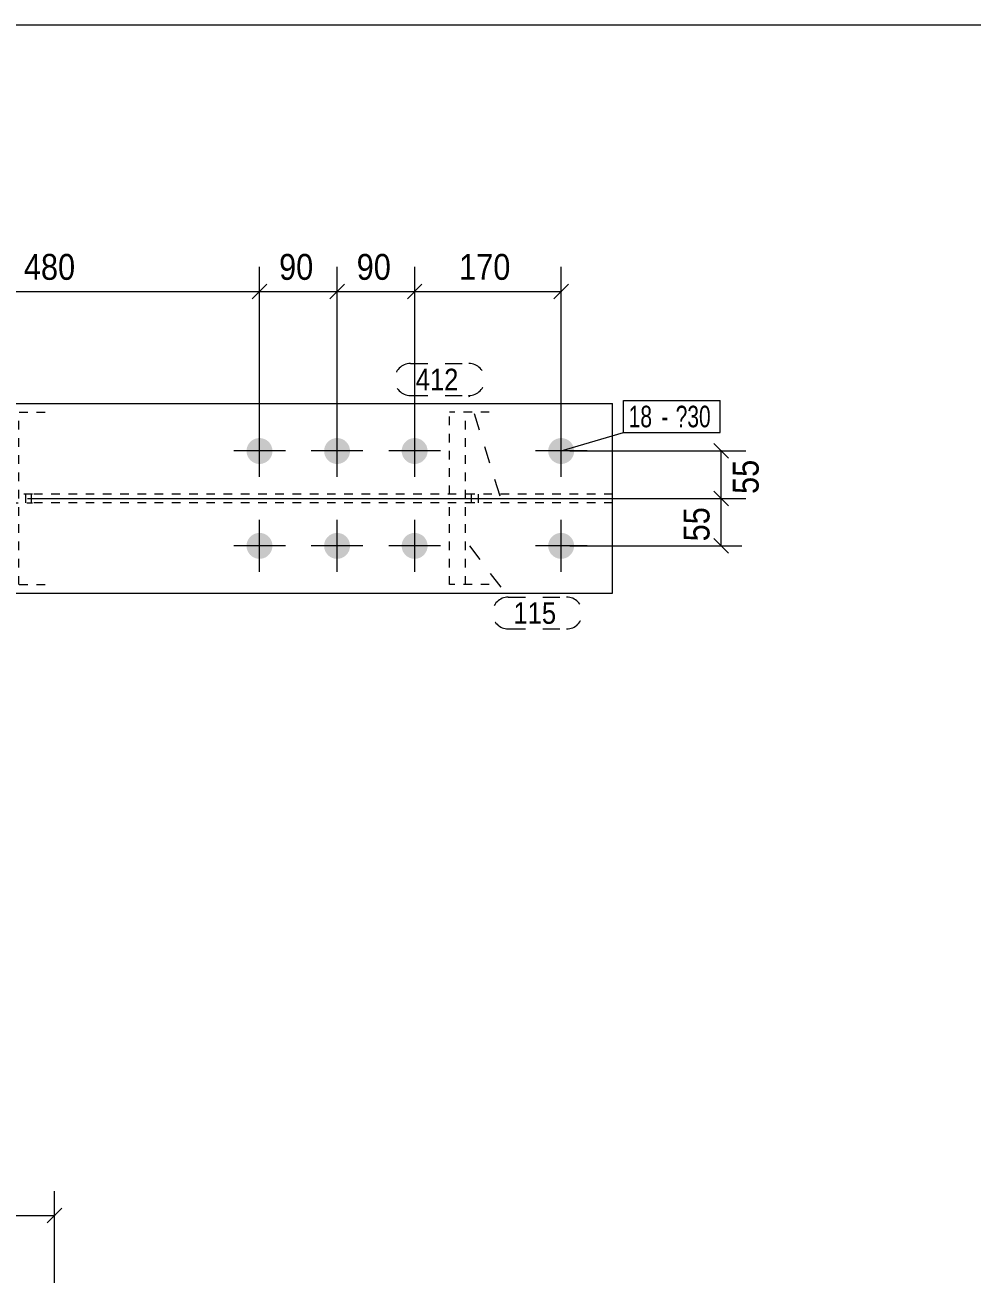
# Model space of a CAD drawing. Header units: millimetres. Extents: x 2 to 579, y 1 to 825.
# Drawn here: x 263.9 to 373.8, y 680 to 825 of the extents above; entities that cross this region are included whole.
import ezdxf

# ---------------------------------------------------------------- set-up
doc = ezdxf.new("R2010")
doc.units = ezdxf.units.MM
for name, pattern in [('XKITLINE00', [0]), ('XKITLINE01', [4, 1, -1, 1, -1]), ('XKITLINE02', [4, 2, -2]), ('XKITLINE03', [6, 3, -1, 1, -1])]:
    doc.linetypes.add(name, pattern=pattern)
for name, color, linetype, lineweight in [('Bolt', 3, 'Continuous', 0), ('BoltMark', 7, 'Continuous', 0), ('Dimensions', 7, 'Continuous', 0), ('DrawingSheet', 5, 'Continuous', 0), ('Part', 2, 'Continuous', 0), ('PartMark', 7, 'Continuous', 0)]:
    doc.layers.add(name, color=color, linetype=linetype, lineweight=lineweight)
doc.styles.add('ARIAL', font='ARIAL.TTF')
doc.styles.add('ARIAL_NARROW', font='ARIALN.TTF')

# ---------------------------------------------------------------- blocks, each defined once
blk = doc.blocks.new('*A104')
at = {"layer": 'Bolt'}
for points in [[(291.1, 774.1), (291.06, 774.1), (291.03, 774.1), (290.99, 774.11), (290.95, 774.11), (290.92, 774.11), (290.88, 774.12), (290.84, 774.13), (290.81, 774.13), (290.77, 774.14), (290.74, 774.15), (290.7, 774.16), (290.67, 774.17), (290.63, 774.19), (290.6, 774.2), (290.56, 774.21), (290.53, 774.23), (290.49, 774.24), (290.46, 774.26), (290.43, 774.28), (290.4, 774.29), (290.36, 774.31), (290.33, 774.33), (290.3, 774.35), (290.27, 774.37), (290.24, 774.39), (290.21, 774.42), (290.18, 774.44), (290.16, 774.46), (290.13, 774.49), (290.1, 774.51), (290.08, 774.54), (290.05, 774.56), (290.02, 774.59), (290, 774.62), (289.98, 774.65), (289.95, 774.68), (289.93, 774.7), (289.91, 774.73), (289.89, 774.77), (289.87, 774.8), (289.85, 774.83), (289.83, 774.86), (289.81, 774.89), (289.8, 774.92), (289.78, 774.96), (289.76, 774.99), (289.75, 775.02), (289.74, 775.06), (289.72, 775.09), (289.71, 775.13), (289.7, 775.16), (289.69, 775.2), (289.68, 775.23), (289.67, 775.27), (289.66, 775.31), (289.66, 775.34), (289.65, 775.38), (289.65, 775.41), (289.64, 775.45), (289.64, 775.49), (289.64, 775.52), (289.64, 775.56), (289.64, 775.6), (289.64, 775.64), (289.64, 775.67), (289.64, 775.71), (289.64, 775.75), (289.65, 775.78), (289.65, 775.82), (289.66, 775.85), (289.66, 775.89), (289.67, 775.93), (289.68, 775.96), (289.69, 776), (289.7, 776.03), (289.71, 776.07), (289.72, 776.1), (289.74, 776.14), (289.75, 776.17), (289.76, 776.21), (289.78, 776.24), (289.8, 776.27), (289.81, 776.31), (289.83, 776.34), (289.85, 776.37), (289.87, 776.4), (289.89, 776.43), (289.91, 776.46), (289.93, 776.49), (289.95, 776.52), (289.98, 776.55), (290, 776.58), (290.02, 776.61), (290.05, 776.63), (290.08, 776.66), (290.1, 776.68), (290.13, 776.71), (290.16, 776.73), (290.18, 776.76), (290.21, 776.78), (290.24, 776.8), (290.27, 776.82), (290.3, 776.85), (290.33, 776.87), (290.36, 776.89), (290.4, 776.9), (290.43, 776.92), (290.46, 776.94), (290.49, 776.95), (290.53, 776.97), (290.56, 776.98), (290.6, 777), (290.63, 777.01), (290.67, 777.02), (290.7, 777.03), (290.74, 777.04), (290.77, 777.05), (290.81, 777.06), (290.84, 777.07), (290.88, 777.08), (290.92, 777.08), (290.95, 777.09), (290.99, 777.09), (291.03, 777.09), (291.06, 777.1), (291.1, 777.1), (291.14, 777.1), (291.17, 777.1), (291.21, 777.1), (291.25, 777.09), (291.28, 777.09), (291.32, 777.09), (291.36, 777.08), (291.39, 777.08), (291.43, 777.07), (291.46, 777.06), (291.5, 777.05), (291.54, 777.04), (291.57, 777.03), (291.61, 777.02), (291.64, 777.01), (291.68, 777), (291.71, 776.98), (291.74, 776.97), (291.78, 776.95), (291.81, 776.94), (291.84, 776.92), (291.88, 776.9), (291.91, 776.89), (291.94, 776.87), (291.97, 776.85), (292, 776.82), (292.03, 776.8), (292.06, 776.78), (292.09, 776.76), (292.12, 776.73), (292.14, 776.71), (292.17, 776.68), (292.2, 776.66), (292.22, 776.63), (292.25, 776.61), (292.27, 776.58), (292.3, 776.55), (292.32, 776.52), (292.34, 776.49), (292.36, 776.46), (292.38, 776.43), (292.4, 776.4), (292.42, 776.37), (292.44, 776.34), (292.46, 776.31), (292.48, 776.27), (292.49, 776.24), (292.51, 776.21), (292.52, 776.17), (292.54, 776.14), (292.55, 776.1), (292.56, 776.07), (292.57, 776.03), (292.58, 776), (292.59, 775.96), (292.6, 775.93), (292.61, 775.89), (292.61, 775.85), (292.62, 775.82), (292.62, 775.78), (292.63, 775.75), (292.63, 775.71), (292.63, 775.67), (292.64, 775.64), (292.64, 775.6), (292.64, 775.56), (292.63, 775.52), (292.63, 775.49), (292.63, 775.45), (292.62, 775.41), (292.62, 775.38), (292.61, 775.34), (292.61, 775.31), (292.6, 775.27), (292.59, 775.23), (292.58, 775.2), (292.57, 775.16), (292.56, 775.13), (292.55, 775.09), (292.54, 775.06), (292.52, 775.02), (292.51, 774.99), (292.49, 774.96), (292.48, 774.92), (292.46, 774.89), (292.44, 774.86), (292.42, 774.83), (292.4, 774.8), (292.38, 774.77), (292.36, 774.73), (292.34, 774.7), (292.32, 774.68), (292.3, 774.65), (292.27, 774.62), (292.25, 774.59), (292.22, 774.56), (292.2, 774.54), (292.17, 774.51), (292.14, 774.49), (292.12, 774.46), (292.09, 774.44), (292.06, 774.42), (292.03, 774.39), (292, 774.37), (291.97, 774.35), (291.94, 774.33), (291.91, 774.31), (291.88, 774.29), (291.84, 774.28), (291.81, 774.26), (291.78, 774.24), (291.74, 774.23), (291.71, 774.21), (291.68, 774.2), (291.64, 774.19), (291.61, 774.17), (291.57, 774.16), (291.54, 774.15), (291.5, 774.14), (291.46, 774.13), (291.43, 774.13), (291.39, 774.12), (291.36, 774.11), (291.32, 774.11), (291.28, 774.11), (291.25, 774.1), (291.21, 774.1), (291.17, 774.1), (291.14, 774.1)], [(300.1, 774.1), (300.06, 774.1), (300.03, 774.1), (299.99, 774.11), (299.95, 774.11), (299.92, 774.11), (299.88, 774.12), (299.84, 774.13), (299.81, 774.13), (299.77, 774.14), (299.74, 774.15), (299.7, 774.16), (299.67, 774.17), (299.63, 774.19), (299.6, 774.2), (299.56, 774.21), (299.53, 774.23), (299.49, 774.24), (299.46, 774.26), (299.43, 774.28), (299.4, 774.29), (299.36, 774.31), (299.33, 774.33), (299.3, 774.35), (299.27, 774.37), (299.24, 774.39), (299.21, 774.42), (299.18, 774.44), (299.16, 774.46), (299.13, 774.49), (299.1, 774.51), (299.08, 774.54), (299.05, 774.56), (299.02, 774.59), (299, 774.62), (298.98, 774.65), (298.95, 774.68), (298.93, 774.7), (298.91, 774.73), (298.89, 774.77), (298.87, 774.8), (298.85, 774.83), (298.83, 774.86), (298.81, 774.89), (298.8, 774.92), (298.78, 774.96), (298.76, 774.99), (298.75, 775.02), (298.74, 775.06), (298.72, 775.09), (298.71, 775.13), (298.7, 775.16), (298.69, 775.2), (298.68, 775.23), (298.67, 775.27), (298.66, 775.31), (298.66, 775.34), (298.65, 775.38), (298.65, 775.41), (298.64, 775.45), (298.64, 775.49), (298.64, 775.52), (298.64, 775.56), (298.64, 775.6), (298.64, 775.64), (298.64, 775.67), (298.64, 775.71), (298.64, 775.75), (298.65, 775.78), (298.65, 775.82), (298.66, 775.85), (298.66, 775.89), (298.67, 775.93), (298.68, 775.96), (298.69, 776), (298.7, 776.03), (298.71, 776.07), (298.72, 776.1), (298.74, 776.14), (298.75, 776.17), (298.76, 776.21), (298.78, 776.24), (298.8, 776.27), (298.81, 776.31), (298.83, 776.34), (298.85, 776.37), (298.87, 776.4), (298.89, 776.43), (298.91, 776.46), (298.93, 776.49), (298.95, 776.52), (298.98, 776.55), (299, 776.58), (299.02, 776.61), (299.05, 776.63), (299.08, 776.66), (299.1, 776.68), (299.13, 776.71), (299.16, 776.73), (299.18, 776.76), (299.21, 776.78), (299.24, 776.8), (299.27, 776.82), (299.3, 776.85), (299.33, 776.87), (299.36, 776.89), (299.4, 776.9), (299.43, 776.92), (299.46, 776.94), (299.49, 776.95), (299.53, 776.97), (299.56, 776.98), (299.6, 777), (299.63, 777.01), (299.67, 777.02), (299.7, 777.03), (299.74, 777.04), (299.77, 777.05), (299.81, 777.06), (299.84, 777.07), (299.88, 777.08), (299.92, 777.08), (299.95, 777.09), (299.99, 777.09), (300.03, 777.09), (300.06, 777.1), (300.1, 777.1), (300.14, 777.1), (300.17, 777.1), (300.21, 777.1), (300.25, 777.09), (300.28, 777.09), (300.32, 777.09), (300.36, 777.08), (300.39, 777.08), (300.43, 777.07), (300.46, 777.06), (300.5, 777.05), (300.54, 777.04), (300.57, 777.03), (300.61, 777.02), (300.64, 777.01), (300.68, 777), (300.71, 776.98), (300.74, 776.97), (300.78, 776.95), (300.81, 776.94), (300.84, 776.92), (300.88, 776.9), (300.91, 776.89), (300.94, 776.87), (300.97, 776.85), (301, 776.82), (301.03, 776.8), (301.06, 776.78), (301.09, 776.76), (301.12, 776.73), (301.14, 776.71), (301.17, 776.68), (301.2, 776.66), (301.22, 776.63), (301.25, 776.61), (301.27, 776.58), (301.3, 776.55), (301.32, 776.52), (301.34, 776.49), (301.36, 776.46), (301.38, 776.43), (301.4, 776.4), (301.42, 776.37), (301.44, 776.34), (301.46, 776.31), (301.48, 776.27), (301.49, 776.24), (301.51, 776.21), (301.52, 776.17), (301.54, 776.14), (301.55, 776.1), (301.56, 776.07), (301.57, 776.03), (301.58, 776), (301.59, 775.96), (301.6, 775.93), (301.61, 775.89), (301.61, 775.85), (301.62, 775.82), (301.62, 775.78), (301.63, 775.75), (301.63, 775.71), (301.63, 775.67), (301.64, 775.64), (301.64, 775.6), (301.64, 775.56), (301.63, 775.52), (301.63, 775.49), (301.63, 775.45), (301.62, 775.41), (301.62, 775.38), (301.61, 775.34), (301.61, 775.31), (301.6, 775.27), (301.59, 775.23), (301.58, 775.2), (301.57, 775.16), (301.56, 775.13), (301.55, 775.09), (301.54, 775.06), (301.52, 775.02), (301.51, 774.99), (301.49, 774.96), (301.48, 774.92), (301.46, 774.89), (301.44, 774.86), (301.42, 774.83), (301.4, 774.8), (301.38, 774.77), (301.36, 774.73), (301.34, 774.7), (301.32, 774.68), (301.3, 774.65), (301.27, 774.62), (301.25, 774.59), (301.22, 774.56), (301.2, 774.54), (301.17, 774.51), (301.14, 774.49), (301.12, 774.46), (301.09, 774.44), (301.06, 774.42), (301.03, 774.39), (301, 774.37), (300.97, 774.35), (300.94, 774.33), (300.91, 774.31), (300.88, 774.29), (300.84, 774.28), (300.81, 774.26), (300.78, 774.24), (300.74, 774.23), (300.71, 774.21), (300.68, 774.2), (300.64, 774.19), (300.61, 774.17), (300.57, 774.16), (300.54, 774.15), (300.5, 774.14), (300.46, 774.13), (300.43, 774.13), (300.39, 774.12), (300.36, 774.11), (300.32, 774.11), (300.28, 774.11), (300.25, 774.1), (300.21, 774.1), (300.17, 774.1), (300.14, 774.1)], [(309.1, 774.1), (309.06, 774.1), (309.03, 774.1), (308.99, 774.11), (308.95, 774.11), (308.92, 774.11), (308.88, 774.12), (308.84, 774.13), (308.81, 774.13), (308.77, 774.14), (308.74, 774.15), (308.7, 774.16), (308.67, 774.17), (308.63, 774.19), (308.6, 774.2), (308.56, 774.21), (308.53, 774.23), (308.49, 774.24), (308.46, 774.26), (308.43, 774.28), (308.4, 774.29), (308.36, 774.31), (308.33, 774.33), (308.3, 774.35), (308.27, 774.37), (308.24, 774.39), (308.21, 774.42), (308.18, 774.44), (308.16, 774.46), (308.13, 774.49), (308.1, 774.51), (308.08, 774.54), (308.05, 774.56), (308.02, 774.59), (308, 774.62), (307.98, 774.65), (307.95, 774.68), (307.93, 774.7), (307.91, 774.73), (307.89, 774.77), (307.87, 774.8), (307.85, 774.83), (307.83, 774.86), (307.81, 774.89), (307.8, 774.92), (307.78, 774.96), (307.76, 774.99), (307.75, 775.02), (307.74, 775.06), (307.72, 775.09), (307.71, 775.13), (307.7, 775.16), (307.69, 775.2), (307.68, 775.23), (307.67, 775.27), (307.66, 775.31), (307.66, 775.34), (307.65, 775.38), (307.65, 775.41), (307.64, 775.45), (307.64, 775.49), (307.64, 775.52), (307.64, 775.56), (307.64, 775.6), (307.64, 775.64), (307.64, 775.67), (307.64, 775.71), (307.64, 775.75), (307.65, 775.78), (307.65, 775.82), (307.66, 775.85), (307.66, 775.89), (307.67, 775.93), (307.68, 775.96), (307.69, 776), (307.7, 776.03), (307.71, 776.07), (307.72, 776.1), (307.74, 776.14), (307.75, 776.17), (307.76, 776.21), (307.78, 776.24), (307.8, 776.27), (307.81, 776.31), (307.83, 776.34), (307.85, 776.37), (307.87, 776.4), (307.89, 776.43), (307.91, 776.46), (307.93, 776.49), (307.95, 776.52), (307.98, 776.55), (308, 776.58), (308.02, 776.61), (308.05, 776.63), (308.08, 776.66), (308.1, 776.68), (308.13, 776.71), (308.16, 776.73), (308.18, 776.76), (308.21, 776.78), (308.24, 776.8), (308.27, 776.82), (308.3, 776.85), (308.33, 776.87), (308.36, 776.89), (308.4, 776.9), (308.43, 776.92), (308.46, 776.94), (308.49, 776.95), (308.53, 776.97), (308.56, 776.98), (308.6, 777), (308.63, 777.01), (308.67, 777.02), (308.7, 777.03), (308.74, 777.04), (308.77, 777.05), (308.81, 777.06), (308.84, 777.07), (308.88, 777.08), (308.92, 777.08), (308.95, 777.09), (308.99, 777.09), (309.03, 777.09), (309.06, 777.1), (309.1, 777.1), (309.14, 777.1), (309.17, 777.1), (309.21, 777.1), (309.25, 777.09), (309.28, 777.09), (309.32, 777.09), (309.36, 777.08), (309.39, 777.08), (309.43, 777.07), (309.46, 777.06), (309.5, 777.05), (309.54, 777.04), (309.57, 777.03), (309.61, 777.02), (309.64, 777.01), (309.68, 777), (309.71, 776.98), (309.74, 776.97), (309.78, 776.95), (309.81, 776.94), (309.84, 776.92), (309.88, 776.9), (309.91, 776.89), (309.94, 776.87), (309.97, 776.85), (310, 776.82), (310.03, 776.8), (310.06, 776.78), (310.09, 776.76), (310.12, 776.73), (310.14, 776.71), (310.17, 776.68), (310.2, 776.66), (310.22, 776.63), (310.25, 776.61), (310.27, 776.58), (310.3, 776.55), (310.32, 776.52), (310.34, 776.49), (310.36, 776.46), (310.38, 776.43), (310.4, 776.4), (310.42, 776.37), (310.44, 776.34), (310.46, 776.31), (310.48, 776.27), (310.49, 776.24), (310.51, 776.21), (310.52, 776.17), (310.54, 776.14), (310.55, 776.1), (310.56, 776.07), (310.57, 776.03), (310.58, 776), (310.59, 775.96), (310.6, 775.93), (310.61, 775.89), (310.61, 775.85), (310.62, 775.82), (310.62, 775.78), (310.63, 775.75), (310.63, 775.71), (310.63, 775.67), (310.64, 775.64), (310.64, 775.6), (310.64, 775.56), (310.63, 775.52), (310.63, 775.49), (310.63, 775.45), (310.62, 775.41), (310.62, 775.38), (310.61, 775.34), (310.61, 775.31), (310.6, 775.27), (310.59, 775.23), (310.58, 775.2), (310.57, 775.16), (310.56, 775.13), (310.55, 775.09), (310.54, 775.06), (310.52, 775.02), (310.51, 774.99), (310.49, 774.96), (310.48, 774.92), (310.46, 774.89), (310.44, 774.86), (310.42, 774.83), (310.4, 774.8), (310.38, 774.77), (310.36, 774.73), (310.34, 774.7), (310.32, 774.68), (310.3, 774.65), (310.27, 774.62), (310.25, 774.59), (310.22, 774.56), (310.2, 774.54), (310.17, 774.51), (310.14, 774.49), (310.12, 774.46), (310.09, 774.44), (310.06, 774.42), (310.03, 774.39), (310, 774.37), (309.97, 774.35), (309.94, 774.33), (309.91, 774.31), (309.88, 774.29), (309.84, 774.28), (309.81, 774.26), (309.78, 774.24), (309.74, 774.23), (309.71, 774.21), (309.68, 774.2), (309.64, 774.19), (309.61, 774.17), (309.57, 774.16), (309.54, 774.15), (309.5, 774.14), (309.46, 774.13), (309.43, 774.13), (309.39, 774.12), (309.36, 774.11), (309.32, 774.11), (309.28, 774.11), (309.25, 774.1), (309.21, 774.1), (309.17, 774.1), (309.14, 774.1)], [(326.1, 774.1), (326.06, 774.1), (326.03, 774.1), (325.99, 774.11), (325.95, 774.11), (325.92, 774.11), (325.88, 774.12), (325.84, 774.13), (325.81, 774.13), (325.77, 774.14), (325.74, 774.15), (325.7, 774.16), (325.67, 774.17), (325.63, 774.19), (325.6, 774.2), (325.56, 774.21), (325.53, 774.23), (325.49, 774.24), (325.46, 774.26), (325.43, 774.28), (325.4, 774.29), (325.36, 774.31), (325.33, 774.33), (325.3, 774.35), (325.27, 774.37), (325.24, 774.39), (325.21, 774.42), (325.18, 774.44), (325.16, 774.46), (325.13, 774.49), (325.1, 774.51), (325.08, 774.54), (325.05, 774.56), (325.02, 774.59), (325, 774.62), (324.98, 774.65), (324.95, 774.68), (324.93, 774.7), (324.91, 774.73), (324.89, 774.77), (324.87, 774.8), (324.85, 774.83), (324.83, 774.86), (324.81, 774.89), (324.8, 774.92), (324.78, 774.96), (324.76, 774.99), (324.75, 775.02), (324.74, 775.06), (324.72, 775.09), (324.71, 775.13), (324.7, 775.16), (324.69, 775.2), (324.68, 775.23), (324.67, 775.27), (324.66, 775.31), (324.66, 775.34), (324.65, 775.38), (324.65, 775.41), (324.64, 775.45), (324.64, 775.49), (324.64, 775.52), (324.64, 775.56), (324.64, 775.6), (324.64, 775.64), (324.64, 775.67), (324.64, 775.71), (324.64, 775.75), (324.65, 775.78), (324.65, 775.82), (324.66, 775.85), (324.66, 775.89), (324.67, 775.93), (324.68, 775.96), (324.69, 776), (324.7, 776.03), (324.71, 776.07), (324.72, 776.1), (324.74, 776.14), (324.75, 776.17), (324.76, 776.21), (324.78, 776.24), (324.8, 776.27), (324.81, 776.31), (324.83, 776.34), (324.85, 776.37), (324.87, 776.4), (324.89, 776.43), (324.91, 776.46), (324.93, 776.49), (324.95, 776.52), (324.98, 776.55), (325, 776.58), (325.02, 776.61), (325.05, 776.63), (325.08, 776.66), (325.1, 776.68), (325.13, 776.71), (325.16, 776.73), (325.18, 776.76), (325.21, 776.78), (325.24, 776.8), (325.27, 776.82), (325.3, 776.85), (325.33, 776.87), (325.36, 776.89), (325.4, 776.9), (325.43, 776.92), (325.46, 776.94), (325.49, 776.95), (325.53, 776.97), (325.56, 776.98), (325.6, 777), (325.63, 777.01), (325.67, 777.02), (325.7, 777.03), (325.74, 777.04), (325.77, 777.05), (325.81, 777.06), (325.84, 777.07), (325.88, 777.08), (325.92, 777.08), (325.95, 777.09), (325.99, 777.09), (326.03, 777.09), (326.06, 777.1), (326.1, 777.1), (326.14, 777.1), (326.17, 777.1), (326.21, 777.1), (326.25, 777.09), (326.28, 777.09), (326.32, 777.09), (326.36, 777.08), (326.39, 777.08), (326.43, 777.07), (326.46, 777.06), (326.5, 777.05), (326.54, 777.04), (326.57, 777.03), (326.61, 777.02), (326.64, 777.01), (326.68, 777), (326.71, 776.98), (326.74, 776.97), (326.78, 776.95), (326.81, 776.94), (326.84, 776.92), (326.88, 776.9), (326.91, 776.89), (326.94, 776.87), (326.97, 776.85), (327, 776.82), (327.03, 776.8), (327.06, 776.78), (327.09, 776.76), (327.12, 776.73), (327.14, 776.71), (327.17, 776.68), (327.2, 776.66), (327.22, 776.63), (327.25, 776.61), (327.27, 776.58), (327.3, 776.55), (327.32, 776.52), (327.34, 776.49), (327.36, 776.46), (327.38, 776.43), (327.4, 776.4), (327.42, 776.37), (327.44, 776.34), (327.46, 776.31), (327.48, 776.27), (327.49, 776.24), (327.51, 776.21), (327.52, 776.17), (327.54, 776.14), (327.55, 776.1), (327.56, 776.07), (327.57, 776.03), (327.58, 776), (327.59, 775.96), (327.6, 775.93), (327.61, 775.89), (327.61, 775.85), (327.62, 775.82), (327.62, 775.78), (327.63, 775.75), (327.63, 775.71), (327.63, 775.67), (327.64, 775.64), (327.64, 775.6), (327.64, 775.56), (327.63, 775.52), (327.63, 775.49), (327.63, 775.45), (327.62, 775.41), (327.62, 775.38), (327.61, 775.34), (327.61, 775.31), (327.6, 775.27), (327.59, 775.23), (327.58, 775.2), (327.57, 775.16), (327.56, 775.13), (327.55, 775.09), (327.54, 775.06), (327.52, 775.02), (327.51, 774.99), (327.49, 774.96), (327.48, 774.92), (327.46, 774.89), (327.44, 774.86), (327.42, 774.83), (327.4, 774.8), (327.38, 774.77), (327.36, 774.73), (327.34, 774.7), (327.32, 774.68), (327.3, 774.65), (327.27, 774.62), (327.25, 774.59), (327.22, 774.56), (327.2, 774.54), (327.17, 774.51), (327.14, 774.49), (327.12, 774.46), (327.09, 774.44), (327.06, 774.42), (327.03, 774.39), (327, 774.37), (326.97, 774.35), (326.94, 774.33), (326.91, 774.31), (326.88, 774.29), (326.84, 774.28), (326.81, 774.26), (326.78, 774.24), (326.74, 774.23), (326.71, 774.21), (326.68, 774.2), (326.64, 774.19), (326.61, 774.17), (326.57, 774.16), (326.54, 774.15), (326.5, 774.14), (326.46, 774.13), (326.43, 774.13), (326.39, 774.12), (326.36, 774.11), (326.32, 774.11), (326.28, 774.11), (326.25, 774.1), (326.21, 774.1), (326.17, 774.1), (326.14, 774.1)], [(291.1, 763.1), (291.06, 763.1), (291.03, 763.1), (290.99, 763.11), (290.95, 763.11), (290.92, 763.11), (290.88, 763.12), (290.84, 763.13), (290.81, 763.13), (290.77, 763.14), (290.74, 763.15), (290.7, 763.16), (290.67, 763.17), (290.63, 763.19), (290.6, 763.2), (290.56, 763.21), (290.53, 763.23), (290.49, 763.24), (290.46, 763.26), (290.43, 763.28), (290.4, 763.29), (290.36, 763.31), (290.33, 763.33), (290.3, 763.35), (290.27, 763.37), (290.24, 763.39), (290.21, 763.42), (290.18, 763.44), (290.16, 763.46), (290.13, 763.49), (290.1, 763.51), (290.08, 763.54), (290.05, 763.56), (290.02, 763.59), (290, 763.62), (289.98, 763.65), (289.95, 763.68), (289.93, 763.7), (289.91, 763.73), (289.89, 763.77), (289.87, 763.8), (289.85, 763.83), (289.83, 763.86), (289.81, 763.89), (289.8, 763.92), (289.78, 763.96), (289.76, 763.99), (289.75, 764.02), (289.74, 764.06), (289.72, 764.09), (289.71, 764.13), (289.7, 764.16), (289.69, 764.2), (289.68, 764.23), (289.67, 764.27), (289.66, 764.31), (289.66, 764.34), (289.65, 764.38), (289.65, 764.41), (289.64, 764.45), (289.64, 764.49), (289.64, 764.52), (289.64, 764.56), (289.64, 764.6), (289.64, 764.64), (289.64, 764.67), (289.64, 764.71), (289.64, 764.75), (289.65, 764.78), (289.65, 764.82), (289.66, 764.85), (289.66, 764.89), (289.67, 764.93), (289.68, 764.96), (289.69, 765), (289.7, 765.03), (289.71, 765.07), (289.72, 765.1), (289.74, 765.14), (289.75, 765.17), (289.76, 765.21), (289.78, 765.24), (289.8, 765.27), (289.81, 765.31), (289.83, 765.34), (289.85, 765.37), (289.87, 765.4), (289.89, 765.43), (289.91, 765.46), (289.93, 765.49), (289.95, 765.52), (289.98, 765.55), (290, 765.58), (290.02, 765.61), (290.05, 765.63), (290.08, 765.66), (290.1, 765.68), (290.13, 765.71), (290.16, 765.73), (290.18, 765.76), (290.21, 765.78), (290.24, 765.8), (290.27, 765.82), (290.3, 765.85), (290.33, 765.87), (290.36, 765.89), (290.4, 765.9), (290.43, 765.92), (290.46, 765.94), (290.49, 765.95), (290.53, 765.97), (290.56, 765.98), (290.6, 766), (290.63, 766.01), (290.67, 766.02), (290.7, 766.03), (290.74, 766.04), (290.77, 766.05), (290.81, 766.06), (290.84, 766.07), (290.88, 766.08), (290.92, 766.08), (290.95, 766.09), (290.99, 766.09), (291.03, 766.09), (291.06, 766.1), (291.1, 766.1), (291.14, 766.1), (291.17, 766.1), (291.21, 766.1), (291.25, 766.09), (291.28, 766.09), (291.32, 766.09), (291.36, 766.08), (291.39, 766.08), (291.43, 766.07), (291.46, 766.06), (291.5, 766.05), (291.54, 766.04), (291.57, 766.03), (291.61, 766.02), (291.64, 766.01), (291.68, 766), (291.71, 765.98), (291.74, 765.97), (291.78, 765.95), (291.81, 765.94), (291.84, 765.92), (291.88, 765.9), (291.91, 765.89), (291.94, 765.87), (291.97, 765.85), (292, 765.82), (292.03, 765.8), (292.06, 765.78), (292.09, 765.76), (292.12, 765.73), (292.14, 765.71), (292.17, 765.68), (292.2, 765.66), (292.22, 765.63), (292.25, 765.61), (292.27, 765.58), (292.3, 765.55), (292.32, 765.52), (292.34, 765.49), (292.36, 765.46), (292.38, 765.43), (292.4, 765.4), (292.42, 765.37), (292.44, 765.34), (292.46, 765.31), (292.48, 765.27), (292.49, 765.24), (292.51, 765.21), (292.52, 765.17), (292.54, 765.14), (292.55, 765.1), (292.56, 765.07), (292.57, 765.03), (292.58, 765), (292.59, 764.96), (292.6, 764.93), (292.61, 764.89), (292.61, 764.85), (292.62, 764.82), (292.62, 764.78), (292.63, 764.75), (292.63, 764.71), (292.63, 764.67), (292.64, 764.64), (292.64, 764.6), (292.64, 764.56), (292.63, 764.52), (292.63, 764.49), (292.63, 764.45), (292.62, 764.41), (292.62, 764.38), (292.61, 764.34), (292.61, 764.31), (292.6, 764.27), (292.59, 764.23), (292.58, 764.2), (292.57, 764.16), (292.56, 764.13), (292.55, 764.09), (292.54, 764.06), (292.52, 764.02), (292.51, 763.99), (292.49, 763.96), (292.48, 763.92), (292.46, 763.89), (292.44, 763.86), (292.42, 763.83), (292.4, 763.8), (292.38, 763.77), (292.36, 763.73), (292.34, 763.7), (292.32, 763.68), (292.3, 763.65), (292.27, 763.62), (292.25, 763.59), (292.22, 763.56), (292.2, 763.54), (292.17, 763.51), (292.14, 763.49), (292.12, 763.46), (292.09, 763.44), (292.06, 763.42), (292.03, 763.39), (292, 763.37), (291.97, 763.35), (291.94, 763.33), (291.91, 763.31), (291.88, 763.29), (291.84, 763.28), (291.81, 763.26), (291.78, 763.24), (291.74, 763.23), (291.71, 763.21), (291.68, 763.2), (291.64, 763.19), (291.61, 763.17), (291.57, 763.16), (291.54, 763.15), (291.5, 763.14), (291.46, 763.13), (291.43, 763.13), (291.39, 763.12), (291.36, 763.11), (291.32, 763.11), (291.28, 763.11), (291.25, 763.1), (291.21, 763.1), (291.17, 763.1), (291.14, 763.1)], [(300.1, 763.1), (300.06, 763.1), (300.03, 763.1), (299.99, 763.11), (299.95, 763.11), (299.92, 763.11), (299.88, 763.12), (299.84, 763.13), (299.81, 763.13), (299.77, 763.14), (299.74, 763.15), (299.7, 763.16), (299.67, 763.17), (299.63, 763.19), (299.6, 763.2), (299.56, 763.21), (299.53, 763.23), (299.49, 763.24), (299.46, 763.26), (299.43, 763.28), (299.4, 763.29), (299.36, 763.31), (299.33, 763.33), (299.3, 763.35), (299.27, 763.37), (299.24, 763.39), (299.21, 763.42), (299.18, 763.44), (299.16, 763.46), (299.13, 763.49), (299.1, 763.51), (299.08, 763.54), (299.05, 763.56), (299.02, 763.59), (299, 763.62), (298.98, 763.65), (298.95, 763.68), (298.93, 763.7), (298.91, 763.73), (298.89, 763.77), (298.87, 763.8), (298.85, 763.83), (298.83, 763.86), (298.81, 763.89), (298.8, 763.92), (298.78, 763.96), (298.76, 763.99), (298.75, 764.02), (298.74, 764.06), (298.72, 764.09), (298.71, 764.13), (298.7, 764.16), (298.69, 764.2), (298.68, 764.23), (298.67, 764.27), (298.66, 764.31), (298.66, 764.34), (298.65, 764.38), (298.65, 764.41), (298.64, 764.45), (298.64, 764.49), (298.64, 764.52), (298.64, 764.56), (298.64, 764.6), (298.64, 764.64), (298.64, 764.67), (298.64, 764.71), (298.64, 764.75), (298.65, 764.78), (298.65, 764.82), (298.66, 764.85), (298.66, 764.89), (298.67, 764.93), (298.68, 764.96), (298.69, 765), (298.7, 765.03), (298.71, 765.07), (298.72, 765.1), (298.74, 765.14), (298.75, 765.17), (298.76, 765.21), (298.78, 765.24), (298.8, 765.27), (298.81, 765.31), (298.83, 765.34), (298.85, 765.37), (298.87, 765.4), (298.89, 765.43), (298.91, 765.46), (298.93, 765.49), (298.95, 765.52), (298.98, 765.55), (299, 765.58), (299.02, 765.61), (299.05, 765.63), (299.08, 765.66), (299.1, 765.68), (299.13, 765.71), (299.16, 765.73), (299.18, 765.76), (299.21, 765.78), (299.24, 765.8), (299.27, 765.82), (299.3, 765.85), (299.33, 765.87), (299.36, 765.89), (299.4, 765.9), (299.43, 765.92), (299.46, 765.94), (299.49, 765.95), (299.53, 765.97), (299.56, 765.98), (299.6, 766), (299.63, 766.01), (299.67, 766.02), (299.7, 766.03), (299.74, 766.04), (299.77, 766.05), (299.81, 766.06), (299.84, 766.07), (299.88, 766.08), (299.92, 766.08), (299.95, 766.09), (299.99, 766.09), (300.03, 766.09), (300.06, 766.1), (300.1, 766.1), (300.14, 766.1), (300.17, 766.1), (300.21, 766.1), (300.25, 766.09), (300.28, 766.09), (300.32, 766.09), (300.36, 766.08), (300.39, 766.08), (300.43, 766.07), (300.46, 766.06), (300.5, 766.05), (300.54, 766.04), (300.57, 766.03), (300.61, 766.02), (300.64, 766.01), (300.68, 766), (300.71, 765.98), (300.74, 765.97), (300.78, 765.95), (300.81, 765.94), (300.84, 765.92), (300.88, 765.9), (300.91, 765.89), (300.94, 765.87), (300.97, 765.85), (301, 765.82), (301.03, 765.8), (301.06, 765.78), (301.09, 765.76), (301.12, 765.73), (301.14, 765.71), (301.17, 765.68), (301.2, 765.66), (301.22, 765.63), (301.25, 765.61), (301.27, 765.58), (301.3, 765.55), (301.32, 765.52), (301.34, 765.49), (301.36, 765.46), (301.38, 765.43), (301.4, 765.4), (301.42, 765.37), (301.44, 765.34), (301.46, 765.31), (301.48, 765.27), (301.49, 765.24), (301.51, 765.21), (301.52, 765.17), (301.54, 765.14), (301.55, 765.1), (301.56, 765.07), (301.57, 765.03), (301.58, 765), (301.59, 764.96), (301.6, 764.93), (301.61, 764.89), (301.61, 764.85), (301.62, 764.82), (301.62, 764.78), (301.63, 764.75), (301.63, 764.71), (301.63, 764.67), (301.64, 764.64), (301.64, 764.6), (301.64, 764.56), (301.63, 764.52), (301.63, 764.49), (301.63, 764.45), (301.62, 764.41), (301.62, 764.38), (301.61, 764.34), (301.61, 764.31), (301.6, 764.27), (301.59, 764.23), (301.58, 764.2), (301.57, 764.16), (301.56, 764.13), (301.55, 764.09), (301.54, 764.06), (301.52, 764.02), (301.51, 763.99), (301.49, 763.96), (301.48, 763.92), (301.46, 763.89), (301.44, 763.86), (301.42, 763.83), (301.4, 763.8), (301.38, 763.77), (301.36, 763.73), (301.34, 763.7), (301.32, 763.68), (301.3, 763.65), (301.27, 763.62), (301.25, 763.59), (301.22, 763.56), (301.2, 763.54), (301.17, 763.51), (301.14, 763.49), (301.12, 763.46), (301.09, 763.44), (301.06, 763.42), (301.03, 763.39), (301, 763.37), (300.97, 763.35), (300.94, 763.33), (300.91, 763.31), (300.88, 763.29), (300.84, 763.28), (300.81, 763.26), (300.78, 763.24), (300.74, 763.23), (300.71, 763.21), (300.68, 763.2), (300.64, 763.19), (300.61, 763.17), (300.57, 763.16), (300.54, 763.15), (300.5, 763.14), (300.46, 763.13), (300.43, 763.13), (300.39, 763.12), (300.36, 763.11), (300.32, 763.11), (300.28, 763.11), (300.25, 763.1), (300.21, 763.1), (300.17, 763.1), (300.14, 763.1)], [(309.1, 763.1), (309.06, 763.1), (309.03, 763.1), (308.99, 763.11), (308.95, 763.11), (308.92, 763.11), (308.88, 763.12), (308.84, 763.13), (308.81, 763.13), (308.77, 763.14), (308.74, 763.15), (308.7, 763.16), (308.67, 763.17), (308.63, 763.19), (308.6, 763.2), (308.56, 763.21), (308.53, 763.23), (308.49, 763.24), (308.46, 763.26), (308.43, 763.28), (308.4, 763.29), (308.36, 763.31), (308.33, 763.33), (308.3, 763.35), (308.27, 763.37), (308.24, 763.39), (308.21, 763.42), (308.18, 763.44), (308.16, 763.46), (308.13, 763.49), (308.1, 763.51), (308.08, 763.54), (308.05, 763.56), (308.02, 763.59), (308, 763.62), (307.98, 763.65), (307.95, 763.68), (307.93, 763.7), (307.91, 763.73), (307.89, 763.77), (307.87, 763.8), (307.85, 763.83), (307.83, 763.86), (307.81, 763.89), (307.8, 763.92), (307.78, 763.96), (307.76, 763.99), (307.75, 764.02), (307.74, 764.06), (307.72, 764.09), (307.71, 764.13), (307.7, 764.16), (307.69, 764.2), (307.68, 764.23), (307.67, 764.27), (307.66, 764.31), (307.66, 764.34), (307.65, 764.38), (307.65, 764.41), (307.64, 764.45), (307.64, 764.49), (307.64, 764.52), (307.64, 764.56), (307.64, 764.6), (307.64, 764.64), (307.64, 764.67), (307.64, 764.71), (307.64, 764.75), (307.65, 764.78), (307.65, 764.82), (307.66, 764.85), (307.66, 764.89), (307.67, 764.93), (307.68, 764.96), (307.69, 765), (307.7, 765.03), (307.71, 765.07), (307.72, 765.1), (307.74, 765.14), (307.75, 765.17), (307.76, 765.21), (307.78, 765.24), (307.8, 765.27), (307.81, 765.31), (307.83, 765.34), (307.85, 765.37), (307.87, 765.4), (307.89, 765.43), (307.91, 765.46), (307.93, 765.49), (307.95, 765.52), (307.98, 765.55), (308, 765.58), (308.02, 765.61), (308.05, 765.63), (308.08, 765.66), (308.1, 765.68), (308.13, 765.71), (308.16, 765.73), (308.18, 765.76), (308.21, 765.78), (308.24, 765.8), (308.27, 765.82), (308.3, 765.85), (308.33, 765.87), (308.36, 765.89), (308.4, 765.9), (308.43, 765.92), (308.46, 765.94), (308.49, 765.95), (308.53, 765.97), (308.56, 765.98), (308.6, 766), (308.63, 766.01), (308.67, 766.02), (308.7, 766.03), (308.74, 766.04), (308.77, 766.05), (308.81, 766.06), (308.84, 766.07), (308.88, 766.08), (308.92, 766.08), (308.95, 766.09), (308.99, 766.09), (309.03, 766.09), (309.06, 766.1), (309.1, 766.1), (309.14, 766.1), (309.17, 766.1), (309.21, 766.1), (309.25, 766.09), (309.28, 766.09), (309.32, 766.09), (309.36, 766.08), (309.39, 766.08), (309.43, 766.07), (309.46, 766.06), (309.5, 766.05), (309.54, 766.04), (309.57, 766.03), (309.61, 766.02), (309.64, 766.01), (309.68, 766), (309.71, 765.98), (309.74, 765.97), (309.78, 765.95), (309.81, 765.94), (309.84, 765.92), (309.88, 765.9), (309.91, 765.89), (309.94, 765.87), (309.97, 765.85), (310, 765.82), (310.03, 765.8), (310.06, 765.78), (310.09, 765.76), (310.12, 765.73), (310.14, 765.71), (310.17, 765.68), (310.2, 765.66), (310.22, 765.63), (310.25, 765.61), (310.27, 765.58), (310.3, 765.55), (310.32, 765.52), (310.34, 765.49), (310.36, 765.46), (310.38, 765.43), (310.4, 765.4), (310.42, 765.37), (310.44, 765.34), (310.46, 765.31), (310.48, 765.27), (310.49, 765.24), (310.51, 765.21), (310.52, 765.17), (310.54, 765.14), (310.55, 765.1), (310.56, 765.07), (310.57, 765.03), (310.58, 765), (310.59, 764.96), (310.6, 764.93), (310.61, 764.89), (310.61, 764.85), (310.62, 764.82), (310.62, 764.78), (310.63, 764.75), (310.63, 764.71), (310.63, 764.67), (310.64, 764.64), (310.64, 764.6), (310.64, 764.56), (310.63, 764.52), (310.63, 764.49), (310.63, 764.45), (310.62, 764.41), (310.62, 764.38), (310.61, 764.34), (310.61, 764.31), (310.6, 764.27), (310.59, 764.23), (310.58, 764.2), (310.57, 764.16), (310.56, 764.13), (310.55, 764.09), (310.54, 764.06), (310.52, 764.02), (310.51, 763.99), (310.49, 763.96), (310.48, 763.92), (310.46, 763.89), (310.44, 763.86), (310.42, 763.83), (310.4, 763.8), (310.38, 763.77), (310.36, 763.73), (310.34, 763.7), (310.32, 763.68), (310.3, 763.65), (310.27, 763.62), (310.25, 763.59), (310.22, 763.56), (310.2, 763.54), (310.17, 763.51), (310.14, 763.49), (310.12, 763.46), (310.09, 763.44), (310.06, 763.42), (310.03, 763.39), (310, 763.37), (309.97, 763.35), (309.94, 763.33), (309.91, 763.31), (309.88, 763.29), (309.84, 763.28), (309.81, 763.26), (309.78, 763.24), (309.74, 763.23), (309.71, 763.21), (309.68, 763.2), (309.64, 763.19), (309.61, 763.17), (309.57, 763.16), (309.54, 763.15), (309.5, 763.14), (309.46, 763.13), (309.43, 763.13), (309.39, 763.12), (309.36, 763.11), (309.32, 763.11), (309.28, 763.11), (309.25, 763.1), (309.21, 763.1), (309.17, 763.1), (309.14, 763.1)], [(326.1, 763.1), (326.06, 763.1), (326.03, 763.1), (325.99, 763.11), (325.95, 763.11), (325.92, 763.11), (325.88, 763.12), (325.84, 763.13), (325.81, 763.13), (325.77, 763.14), (325.74, 763.15), (325.7, 763.16), (325.67, 763.17), (325.63, 763.19), (325.6, 763.2), (325.56, 763.21), (325.53, 763.23), (325.49, 763.24), (325.46, 763.26), (325.43, 763.28), (325.4, 763.29), (325.36, 763.31), (325.33, 763.33), (325.3, 763.35), (325.27, 763.37), (325.24, 763.39), (325.21, 763.42), (325.18, 763.44), (325.16, 763.46), (325.13, 763.49), (325.1, 763.51), (325.08, 763.54), (325.05, 763.56), (325.02, 763.59), (325, 763.62), (324.98, 763.65), (324.95, 763.68), (324.93, 763.7), (324.91, 763.73), (324.89, 763.77), (324.87, 763.8), (324.85, 763.83), (324.83, 763.86), (324.81, 763.89), (324.8, 763.92), (324.78, 763.96), (324.76, 763.99), (324.75, 764.02), (324.74, 764.06), (324.72, 764.09), (324.71, 764.13), (324.7, 764.16), (324.69, 764.2), (324.68, 764.23), (324.67, 764.27), (324.66, 764.31), (324.66, 764.34), (324.65, 764.38), (324.65, 764.41), (324.64, 764.45), (324.64, 764.49), (324.64, 764.52), (324.64, 764.56), (324.64, 764.6), (324.64, 764.64), (324.64, 764.67), (324.64, 764.71), (324.64, 764.75), (324.65, 764.78), (324.65, 764.82), (324.66, 764.85), (324.66, 764.89), (324.67, 764.93), (324.68, 764.96), (324.69, 765), (324.7, 765.03), (324.71, 765.07), (324.72, 765.1), (324.74, 765.14), (324.75, 765.17), (324.76, 765.21), (324.78, 765.24), (324.8, 765.27), (324.81, 765.31), (324.83, 765.34), (324.85, 765.37), (324.87, 765.4), (324.89, 765.43), (324.91, 765.46), (324.93, 765.49), (324.95, 765.52), (324.98, 765.55), (325, 765.58), (325.02, 765.61), (325.05, 765.63), (325.08, 765.66), (325.1, 765.68), (325.13, 765.71), (325.16, 765.73), (325.18, 765.76), (325.21, 765.78), (325.24, 765.8), (325.27, 765.82), (325.3, 765.85), (325.33, 765.87), (325.36, 765.89), (325.4, 765.9), (325.43, 765.92), (325.46, 765.94), (325.49, 765.95), (325.53, 765.97), (325.56, 765.98), (325.6, 766), (325.63, 766.01), (325.67, 766.02), (325.7, 766.03), (325.74, 766.04), (325.77, 766.05), (325.81, 766.06), (325.84, 766.07), (325.88, 766.08), (325.92, 766.08), (325.95, 766.09), (325.99, 766.09), (326.03, 766.09), (326.06, 766.1), (326.1, 766.1), (326.14, 766.1), (326.17, 766.1), (326.21, 766.1), (326.25, 766.09), (326.28, 766.09), (326.32, 766.09), (326.36, 766.08), (326.39, 766.08), (326.43, 766.07), (326.46, 766.06), (326.5, 766.05), (326.54, 766.04), (326.57, 766.03), (326.61, 766.02), (326.64, 766.01), (326.68, 766), (326.71, 765.98), (326.74, 765.97), (326.78, 765.95), (326.81, 765.94), (326.84, 765.92), (326.88, 765.9), (326.91, 765.89), (326.94, 765.87), (326.97, 765.85), (327, 765.82), (327.03, 765.8), (327.06, 765.78), (327.09, 765.76), (327.12, 765.73), (327.14, 765.71), (327.17, 765.68), (327.2, 765.66), (327.22, 765.63), (327.25, 765.61), (327.27, 765.58), (327.3, 765.55), (327.32, 765.52), (327.34, 765.49), (327.36, 765.46), (327.38, 765.43), (327.4, 765.4), (327.42, 765.37), (327.44, 765.34), (327.46, 765.31), (327.48, 765.27), (327.49, 765.24), (327.51, 765.21), (327.52, 765.17), (327.54, 765.14), (327.55, 765.1), (327.56, 765.07), (327.57, 765.03), (327.58, 765), (327.59, 764.96), (327.6, 764.93), (327.61, 764.89), (327.61, 764.85), (327.62, 764.82), (327.62, 764.78), (327.63, 764.75), (327.63, 764.71), (327.63, 764.67), (327.64, 764.64), (327.64, 764.6), (327.64, 764.56), (327.63, 764.52), (327.63, 764.49), (327.63, 764.45), (327.62, 764.41), (327.62, 764.38), (327.61, 764.34), (327.61, 764.31), (327.6, 764.27), (327.59, 764.23), (327.58, 764.2), (327.57, 764.16), (327.56, 764.13), (327.55, 764.09), (327.54, 764.06), (327.52, 764.02), (327.51, 763.99), (327.49, 763.96), (327.48, 763.92), (327.46, 763.89), (327.44, 763.86), (327.42, 763.83), (327.4, 763.8), (327.38, 763.77), (327.36, 763.73), (327.34, 763.7), (327.32, 763.68), (327.3, 763.65), (327.27, 763.62), (327.25, 763.59), (327.22, 763.56), (327.2, 763.54), (327.17, 763.51), (327.14, 763.49), (327.12, 763.46), (327.09, 763.44), (327.06, 763.42), (327.03, 763.39), (327, 763.37), (326.97, 763.35), (326.94, 763.33), (326.91, 763.31), (326.88, 763.29), (326.84, 763.28), (326.81, 763.26), (326.78, 763.24), (326.74, 763.23), (326.71, 763.21), (326.68, 763.2), (326.64, 763.19), (326.61, 763.17), (326.57, 763.16), (326.54, 763.15), (326.5, 763.14), (326.46, 763.13), (326.43, 763.13), (326.39, 763.12), (326.36, 763.11), (326.32, 763.11), (326.28, 763.11), (326.25, 763.1), (326.21, 763.1), (326.17, 763.1), (326.14, 763.1)]]:
    blk.add_hatch(color=3, dxfattribs=at).paths.add_polyline_path(points, flags=17)
at = {"layer": 'Bolt', "color": 3, "linetype": 'XKITLINE00', "lineweight": 0}
for p, q in [((291.14, 772.6), (291.14, 778.6)), ((300.14, 772.6), (300.14, 778.6)), ((309.14, 772.6), (309.14, 778.6)), ((326.14, 772.6), (326.14, 778.6)), ((294.14, 775.6), (288.14, 775.6)), ((303.14, 775.6), (297.14, 775.6)), ((312.14, 775.6), (306.14, 775.6)), ((329.14, 775.6), (323.14, 775.6)), ((291.14, 761.6), (291.14, 767.6)), ((300.14, 761.6), (300.14, 767.6)), ((309.14, 761.6), (309.14, 767.6)), ((326.14, 761.6), (326.14, 767.6)), ((294.14, 764.6), (288.14, 764.6)), ((303.14, 764.6), (297.14, 764.6)), ((312.14, 764.6), (306.14, 764.6)), ((329.14, 764.6), (323.14, 764.6))]:
    blk.add_line(p, q, dxfattribs=at)
blk = doc.blocks.new('*A107')
at = {"layer": 'Part', "color": 2, "linetype": 'XKITLINE00', "lineweight": 0}
for p, q in [((190.21, 781.1), (332.11, 781.1)), ((332.11, 759.1), (332.11, 781.1)), ((190.21, 759.1), (332.11, 759.1))]:
    blk.add_line(p, q, dxfattribs=at)
blk = doc.blocks.new('*A108')
at = {"layer": 'Part'}
blk.add_hatch(color=2, dxfattribs=at).paths.add_polyline_path([(260.05, 771.5), (261.65, 771.5), (260.85, 770.1)], flags=17)
at = {"layer": 'Part', "color": 7, "linetype": 'XKITLINE01', "lineweight": 0}
for p, q in [((207.69, 780.1), (202.2, 780.1)), ((202.2, 780.1), (202.2, 760.1)), ((204.15, 770.6), (204.15, 780.1)), ((261.25, 770.6), (261.25, 780.1)), ((261.25, 780.1), (266.74, 780.1)), ((263.2, 760.1), (263.2, 780.1)), ((264.79, 770.6), (204.15, 770.6)), ((204.15, 760.1), (204.15, 769.6)), ((204.15, 769.6), (264.79, 769.6)), ((261.25, 769.6), (261.25, 760.1)), ((202.2, 760.1), (207.69, 760.1)), ((261.25, 760.1), (266.74, 760.1))]:
    blk.add_line(p, q, dxfattribs=at)
at = {"layer": 'Part', "color": 2, "linetype": 'XKITLINE00', "lineweight": 0}
for p, q in [((260.85, 770.1), (260.05, 771.5)), ((260.05, 771.5), (261.65, 771.5)), ((261.65, 771.5), (260.85, 770.1))]:
    blk.add_line(p, q, dxfattribs=at)
at = {"layer": 'Part', "color": 7, "linetype": 'XKITLINE03', "lineweight": 0}
blk.add_line((236.24, 770.1), (226.97, 770.1), dxfattribs=at)
at = {"layer": 'Part', "color": 2, "linetype": 'XKITLINE00', "lineweight": 0}
blk.add_circle((260.85, 771), 1, dxfattribs=at)
blk = doc.blocks.new('*A111')
at = {"layer": 'Part', "color": 7, "linetype": 'XKITLINE01', "lineweight": 0}
for p, q in [((317.8, 780.1), (313.2, 780.1)), ((313.2, 770.6), (313.2, 780.1)), ((315.03, 760.1), (315.03, 780.1)), ((315.97, 770.6), (264.04, 770.6)), ((264.04, 769.6), (264.04, 770.6)), ((264.68, 769.6), (264.68, 770.6)), ((315.97, 769.6), (264.04, 769.6)), ((313.2, 760.1), (313.2, 769.6)), ((317.8, 760.1), (313.2, 760.1))]:
    blk.add_line(p, q, dxfattribs=at)
at = {"layer": 'Part', "color": 7, "linetype": 'XKITLINE03', "lineweight": 0}
blk.add_line((281.74, 770.1), (289.31, 770.1), dxfattribs=at)
blk = doc.blocks.new('*A112')
at = {"layer": 'Part', "color": 7, "linetype": 'XKITLINE01', "lineweight": 0}
for p, q in [((332.11, 770.6), (315.75, 770.6)), ((315.75, 769.6), (315.75, 770.6)), ((316.53, 769.6), (316.53, 770.6)), ((332.11, 769.6), (332.11, 770.6)), ((332.11, 769.6), (315.75, 769.6))]:
    blk.add_line(p, q, dxfattribs=at)
blk = doc.blocks.new('*A123')
at = {"layer": 'DrawingSheet', "color": 5, "linetype": 'XKITLINE00', "lineweight": 0}
blk.add_line((579, 825), (5, 825), dxfattribs=at)
blk = doc.blocks.new('*A177')
at = {"layer": 'Dimensions', "color": 7, "linetype": 'XKITLINE00', "lineweight": 0}
for p, q in [((222.65, 663.49), (222.65, 689.78)), ((267.35, 627.5), (267.35, 689.78)), ((223.5, 687.78), (221.8, 686.08)), ((268.2, 687.78), (266.5, 686.08)), ((222.65, 686.93), (267.35, 686.93))]:
    blk.add_line(p, q, dxfattribs=at)
at = {"layer": 'Dimensions', "color": 3}
for p in [(222.65, 686.93), (267.35, 686.93)]:
    blk.add_point(p, dxfattribs=at)
at = {"layer": 'Dimensions', "color": 3, "style": 'ARIAL', "width": 0.85}
blk.add_text('447', height=3, dxfattribs=at).set_placement((241.66, 688.28))
blk = doc.blocks.new('*A275')
at = {"layer": 'Dimensions', "color": 7, "linetype": 'XKITLINE00', "lineweight": 0}
for p, q in [((264.2, 770.1), (347.1, 770.1)), ((343.85, 770.95), (345.55, 769.25)), ((344.7, 764.6), (344.7, 770.1)), ((343.85, 765.45), (345.55, 763.75)), ((327.14, 764.6), (347.1, 764.6))]:
    blk.add_line(p, q, dxfattribs=at)
at = {"layer": 'Dimensions', "color": 3}
for p in [(344.7, 770.1), (344.7, 764.6)]:
    blk.add_point(p, dxfattribs=at)
at = {"layer": 'Dimensions', "color": 3, "style": 'ARIAL', "width": 0.85}
blk.add_text('55', height=3, rotation=90.0002, dxfattribs=at).set_placement((343.35, 765.12))
blk = doc.blocks.new('*A276')
at = {"layer": 'Dimensions', "color": 7, "linetype": 'XKITLINE00', "lineweight": 0}
for p, q in [((327.14, 775.6), (347.55, 775.6)), ((343.85, 776.45), (345.55, 774.75)), ((344.7, 770.1), (344.7, 775.6)), ((264.2, 770.1), (347.55, 770.1)), ((343.85, 770.95), (345.55, 769.25))]:
    blk.add_line(p, q, dxfattribs=at)
at = {"layer": 'Dimensions', "color": 3}
for p in [(344.7, 775.6), (344.7, 770.1)]:
    blk.add_point(p, dxfattribs=at)
at = {"layer": 'Dimensions', "color": 3, "style": 'ARIAL', "width": 0.85}
blk.add_text('55', height=3, rotation=90.0002, dxfattribs=at).set_placement((349.05, 770.62))
blk = doc.blocks.new('*A283')
at = {"layer": 'Dimensions', "color": 7, "linetype": 'XKITLINE00', "lineweight": 0}
for p, q in [((243.14, 776.6), (243.14, 796.95)), ((291.14, 776.6), (291.14, 796.95)), ((243.98, 794.95), (242.29, 793.25)), ((291.98, 794.95), (290.29, 793.25)), ((243.14, 794.1), (291.14, 794.1))]:
    blk.add_line(p, q, dxfattribs=at)
at = {"layer": 'Dimensions', "color": 3}
for p in [(243.14, 794.1), (291.14, 794.1)]:
    blk.add_point(p, dxfattribs=at)
at = {"layer": 'Dimensions', "color": 3, "style": 'ARIAL', "width": 0.85}
blk.add_text('480', height=3, dxfattribs=at).set_placement((263.8, 795.45))
blk = doc.blocks.new('*A284')
at = {"layer": 'Dimensions', "color": 7, "linetype": 'XKITLINE00', "lineweight": 0}
for p, q in [((291.14, 776.6), (291.14, 796.95)), ((300.14, 776.6), (300.14, 796.95)), ((291.98, 794.95), (290.29, 793.25)), ((300.98, 794.95), (299.29, 793.25)), ((291.14, 794.1), (300.14, 794.1))]:
    blk.add_line(p, q, dxfattribs=at)
at = {"layer": 'Dimensions', "color": 3}
for p in [(291.14, 794.1), (300.14, 794.1)]:
    blk.add_point(p, dxfattribs=at)
at = {"layer": 'Dimensions', "color": 3, "style": 'ARIAL', "width": 0.85}
blk.add_text('90', height=3, dxfattribs=at).set_placement((293.41, 795.45))
blk = doc.blocks.new('*A285')
at = {"layer": 'Dimensions', "color": 7, "linetype": 'XKITLINE00', "lineweight": 0}
for p, q in [((300.14, 776.6), (300.14, 796.95)), ((309.14, 776.6), (309.14, 796.95)), ((300.98, 794.95), (299.29, 793.25)), ((309.98, 794.95), (308.29, 793.25)), ((300.14, 794.1), (309.14, 794.1))]:
    blk.add_line(p, q, dxfattribs=at)
at = {"layer": 'Dimensions', "color": 3}
for p in [(300.14, 794.1), (309.14, 794.1)]:
    blk.add_point(p, dxfattribs=at)
at = {"layer": 'Dimensions', "color": 3, "style": 'ARIAL', "width": 0.85}
blk.add_text('90', height=3, dxfattribs=at).set_placement((302.41, 795.45))
blk = doc.blocks.new('*A286')
at = {"layer": 'Dimensions', "color": 7, "linetype": 'XKITLINE00', "lineweight": 0}
for p, q in [((309.14, 776.6), (309.14, 796.95)), ((326.14, 776.6), (326.14, 796.95)), ((309.98, 794.95), (308.29, 793.25)), ((326.98, 794.95), (325.29, 793.25)), ((309.14, 794.1), (326.14, 794.1))]:
    blk.add_line(p, q, dxfattribs=at)
at = {"layer": 'Dimensions', "color": 3}
for p in [(309.14, 794.1), (326.14, 794.1)]:
    blk.add_point(p, dxfattribs=at)
at = {"layer": 'Dimensions', "color": 3, "style": 'ARIAL', "width": 0.85}
blk.add_text('170', height=3, dxfattribs=at).set_placement((314.3, 795.45))
blk = doc.blocks.new('*A287')
at = {"layer": 'BoltMark', "color": 7, "linetype": 'XKITLINE00', "lineweight": 0}
for p, q in [((333.37, 781.45), (344.58, 781.45)), ((333.37, 777.75), (333.37, 781.45)), ((344.58, 777.75), (344.58, 781.45)), ((326.14, 775.6), (333.37, 777.75)), ((333.37, 777.75), (344.58, 777.75))]:
    blk.add_line(p, q, dxfattribs=at)
at = {"layer": 'BoltMark', "color": 3, "style": 'ARIAL_NARROW', "width": 0.85}
for s, p in [('18', (333.97, 778.35)), ('?30', (339.42, 778.35)), ('-', (337.76, 778.35))]:
    blk.add_text(s, height=2.5, dxfattribs=at).set_placement(p)
blk = doc.blocks.new('*A289')
at = {"layer": 'PartMark', "color": 7, "linetype": 'XKITLINE02', "lineweight": 0}
for p, q in [((308.66, 785.74), (315.42, 785.74)), ((308.66, 782.04), (315.42, 782.04)), ((319.05, 770.37), (315.42, 782.04))]:
    blk.add_line(p, q, dxfattribs=at)
for centre, start, end in [((308.66, 783.89), 90, 270), ((315.42, 783.89), 270, 90)]:
    blk.add_arc(centre, 1.85, start, end, dxfattribs=at)
at = {"layer": 'PartMark', "color": 3, "style": 'ARIAL', "width": 0.85}
blk.add_text('412', height=2.5, dxfattribs=at).set_placement((309.26, 782.64))
blk = doc.blocks.new('*A290')
at = {"layer": 'PartMark', "color": 7, "linetype": 'XKITLINE02', "lineweight": 0}
for p, q in [((315.5, 764.6), (320, 758.66)), ((320, 758.66), (326.76, 758.66)), ((320, 754.96), (326.76, 754.96))]:
    blk.add_line(p, q, dxfattribs=at)
for centre, start, end in [((320, 756.81), 90, 270), ((326.76, 756.81), 270, 90)]:
    blk.add_arc(centre, 1.85, start, end, dxfattribs=at)
at = {"layer": 'PartMark', "color": 3, "style": 'ARIAL', "width": 0.85}
blk.add_text('115', height=2.5, dxfattribs=at).set_placement((320.6, 755.56))

msp = doc.modelspace()

# ---------------------------------------------------------------- block references
at = {"lineweight": 0}
for name in ['*A123', '*A283', '*A284', '*A285', '*A286', '*A289', '*A287', '*A107', '*A111', '*A104', '*A276', '*A275', '*A112', '*A290', '*A177']:
    msp.add_blockref(name, (0, 0), dxfattribs=at)
at = {"layer": 'Part', "lineweight": 0}
msp.add_blockref('*A108', (0, 0), dxfattribs=at)

doc.saveas('drawing.dxf')
